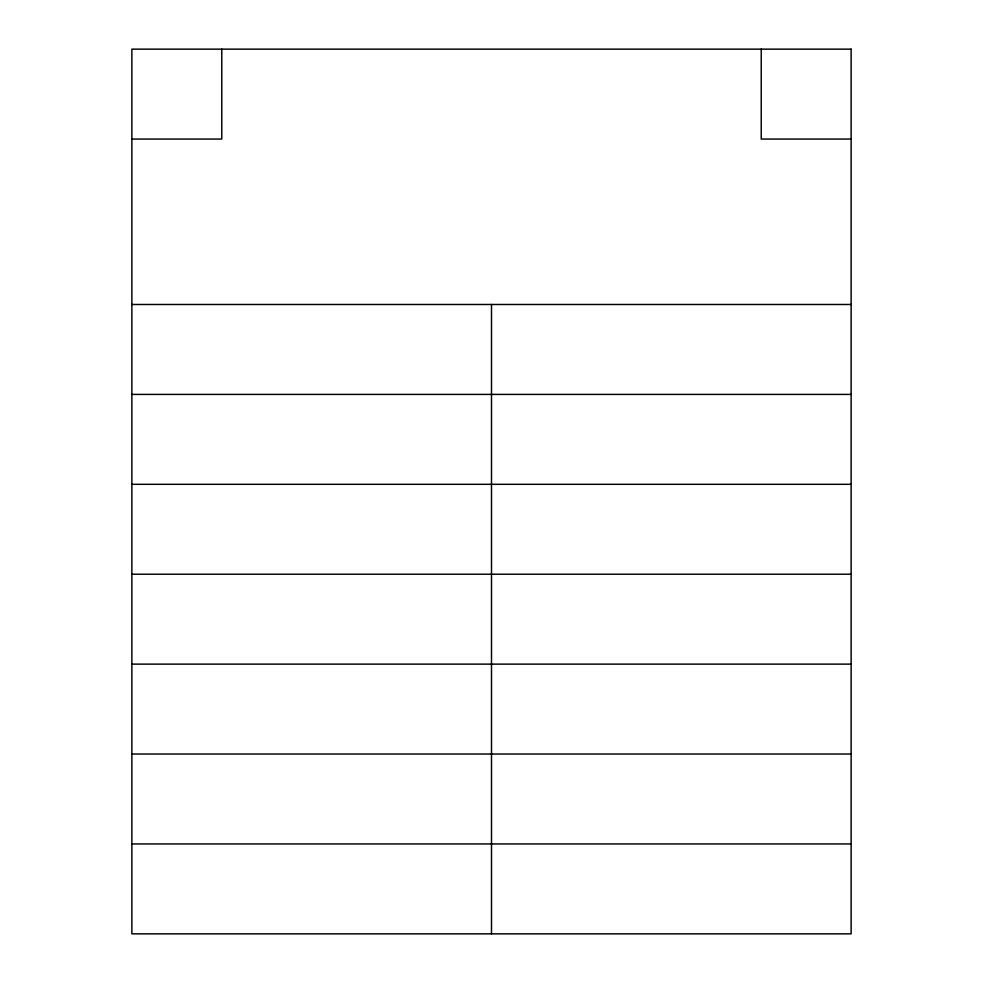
<?xml version="1.0" encoding="UTF-8"?>
<svg xmlns="http://www.w3.org/2000/svg" width="983" height="983" viewBox="0 0 983 983"><rect width="100%" height="100%" fill="white"/><g stroke="black" fill="none" stroke-linecap="round" stroke-linejoin="round"><path stroke-width="1.47" d="M131.869 139.058L221.777 139.058L221.777 49.15M851.131 139.058L761.223 139.058L761.223 49.15M131.869 304.484L851.131 304.484M131.869 394.404L851.131 394.404M131.869 484.312L851.131 484.312M131.869 574.219L851.131 574.219M131.869 664.127L851.131 664.127M131.869 754.035L851.131 754.035M131.869 843.942L851.131 843.942M491.5 304.484L491.5 933.85M851.131 49.15L131.869 49.15L131.869 933.85L851.131 933.85L851.131 49.15"/></g></svg>
